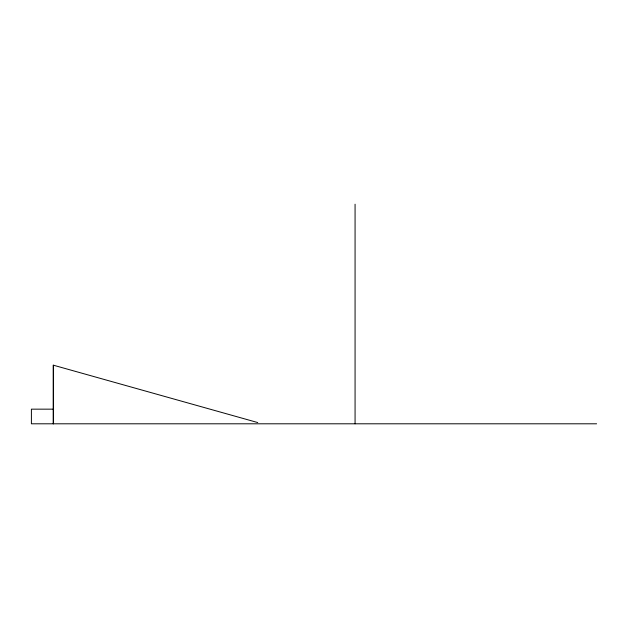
<?xml version="1.0" encoding="UTF-8"?>
<svg xmlns="http://www.w3.org/2000/svg" width="628" height="628" viewBox="0 0 628 628"><rect width="100%" height="100%" fill="white"/><g stroke="black" fill="none" stroke-linecap="round" stroke-linejoin="round"><path stroke-width="0.94" d="M53.537 423.798L53.537 365.237M53.537 409.158L31.4 409.158L31.4 423.798L596.6 423.798M257.739 422.558L53.199 365.143L53.184 423.798M355.071 204.202L355.071 423.798"/></g></svg>
